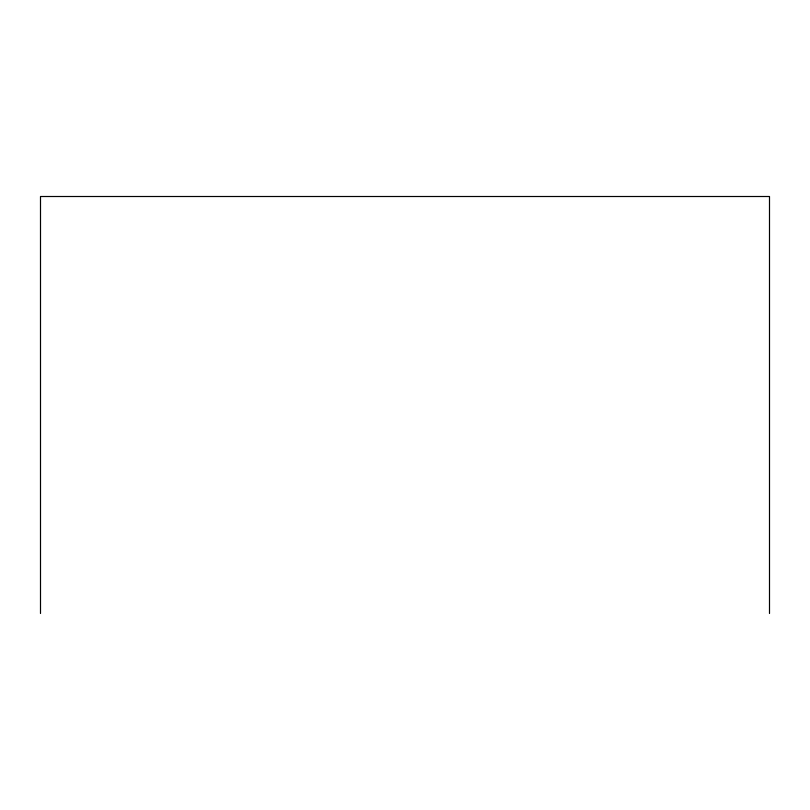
<?xml version="1.0" encoding="UTF-8"?>
<svg xmlns="http://www.w3.org/2000/svg" width="810" height="810" viewBox="0 0 810 810"><rect width="100%" height="100%" fill="white"/><g stroke="black" fill="none" stroke-linecap="round" stroke-linejoin="round"><path stroke-width="1.21" d="M769.5 613.494L769.5 196.506L40.5 196.506L40.5 613.494"/></g></svg>
